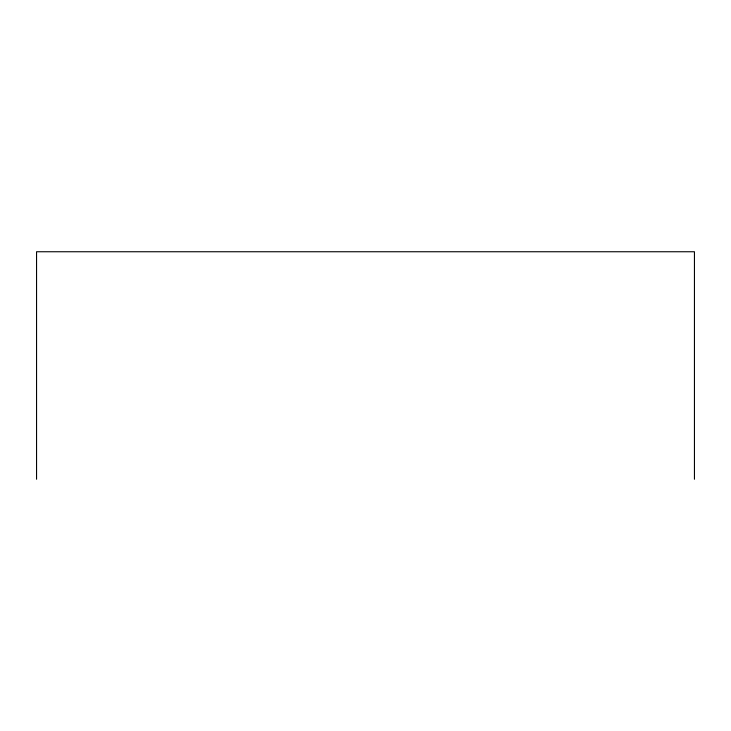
<?xml version="1.0" encoding="UTF-8"?>
<svg xmlns="http://www.w3.org/2000/svg" width="731" height="731" viewBox="0 0 731 731"><rect width="100%" height="100%" fill="white"/><g stroke="black" fill="none" stroke-linecap="round" stroke-linejoin="round"><path stroke-width="1.1" d="M694.45 479.253L694.45 251.747L36.55 251.747L36.55 479.253"/></g></svg>
